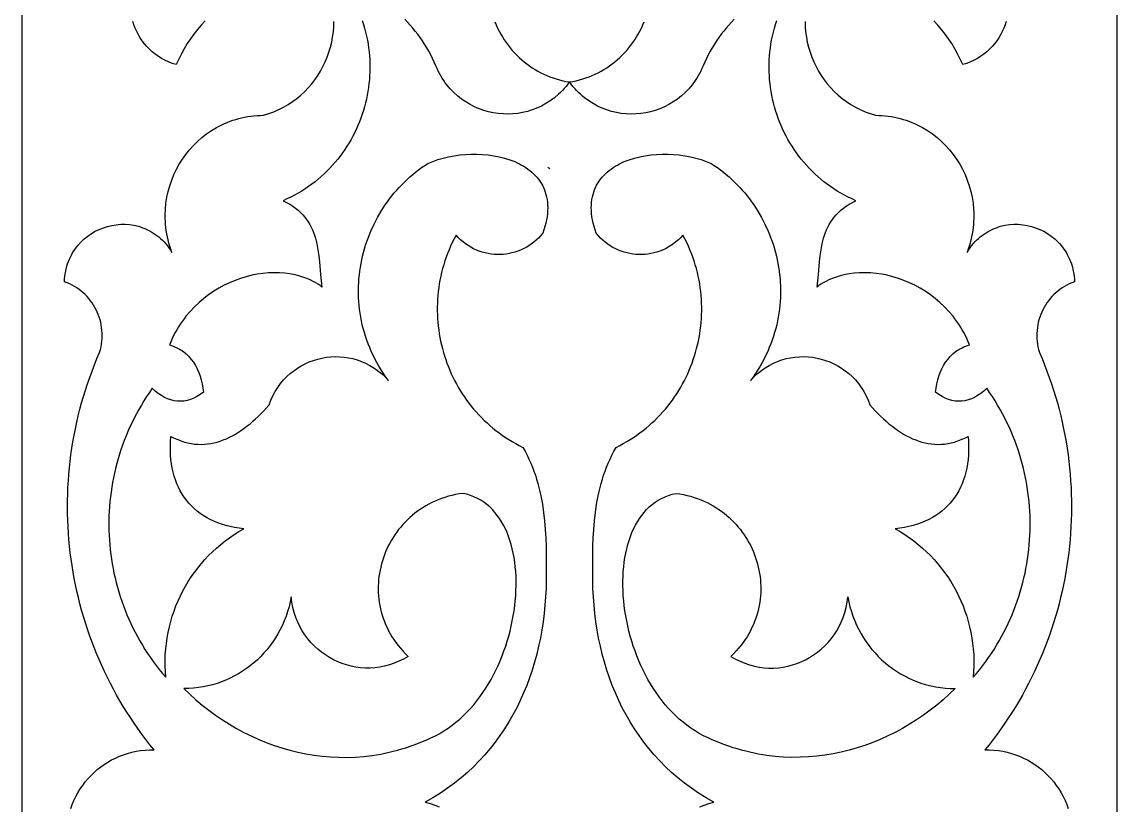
# Model space of a CAD drawing. Extents: x -345 to -255, y -146 to 454.
# Drawn here: x -345.4 to -255.4, y 249.4 to 313.8 of the extents above; entities that cross this region are included whole.
import ezdxf

# ---------------------------------------------------------------- set-up
doc = ezdxf.new("R2010")
doc.units = 0
doc.layers.get('0').update_dxf_attribs({"linetype": 'CONTINUOUS'})

msp = doc.modelspace()

# ---------------------------------------------------------------- linework, layer by layer
for points in [[(-345.424, 375.661), (-345.424, 154.427)], [(-255.424, 154.427), (-255.424, 375.661)], [(-341.416, 249.12), (-341.291, 249.461), (-341.149, 249.794), (-340.992, 250.118), (-340.819, 250.432), (-340.632, 250.736), (-340.43, 251.03), (-340.214, 251.313), (-339.986, 251.585), (-339.744, 251.844), (-339.491, 252.091), (-339.225, 252.325), (-338.948, 252.545), (-338.661, 252.751), (-338.363, 252.943), (-338.056, 253.12), (-337.739, 253.281), (-337.413, 253.426), (-337.079, 253.554), (-336.737, 253.665), (-336.388, 253.759), (-336.033, 253.834), (-335.671, 253.891), (-335.303, 253.929), (-334.93, 253.947), (-334.552, 253.945), (-334.899, 254.375), (-335.237, 254.811), (-335.567, 255.251), (-335.888, 255.696), (-336.201, 256.145), (-336.506, 256.6), (-336.802, 257.058), (-337.089, 257.521), (-337.368, 257.989), (-337.639, 258.46), (-337.9, 258.936), (-338.153, 259.415), (-338.398, 259.898), (-338.634, 260.385), (-338.861, 260.875), (-339.08, 261.369), (-339.289, 261.866), (-339.491, 262.366), (-339.683, 262.869), (-339.867, 263.375), (-340.042, 263.883), (-340.208, 264.395), (-340.365, 264.908), (-340.514, 265.425), (-340.653, 265.943), (-340.784, 266.464), (-340.906, 266.986), (-341.019, 267.511), (-341.123, 268.037), (-341.219, 268.565), (-341.305, 269.095), (-341.383, 269.626), (-341.451, 270.158), (-341.511, 270.691), (-341.561, 271.226), (-341.603, 271.761), (-341.635, 272.297), (-341.659, 272.834), (-341.673, 273.371), (-341.678, 273.909), (-341.674, 274.447), (-341.661, 274.985), (-341.639, 275.523), (-341.608, 276.062), (-341.568, 276.6), (-341.518, 277.137), (-341.46, 277.675), (-341.392, 278.211), (-341.314, 278.747), (-341.228, 279.282), (-341.132, 279.817), (-341.027, 280.35), (-340.913, 280.882), (-340.789, 281.413), (-340.656, 281.942), (-340.514, 282.47), (-340.363, 282.996), (-340.201, 283.52), (-340.031, 284.042), (-339.851, 284.563), (-339.662, 285.081), (-339.463, 285.597), (-339.255, 286.11), (-339.037, 286.621), (-338.973, 286.848), (-338.921, 287.076), (-338.881, 287.304), (-338.852, 287.531), (-338.834, 287.758), (-338.826, 287.985), (-338.83, 288.21), (-338.845, 288.434), (-338.869, 288.656), (-338.904, 288.876), (-338.95, 289.093), (-339.005, 289.307), (-339.07, 289.518), (-339.144, 289.725), (-339.228, 289.929), (-339.321, 290.127), (-339.423, 290.322), (-339.534, 290.511), (-339.654, 290.695), (-339.782, 290.873), (-339.919, 291.045), (-340.064, 291.21), (-340.217, 291.369), (-340.377, 291.52), (-340.545, 291.664), (-340.721, 291.801), (-340.904, 291.928), (-341.094, 292.048), (-341.291, 292.158), (-341.495, 292.259), (-341.706, 292.351), (-341.923, 292.432), (-341.911, 292.656), (-341.89, 292.874), (-341.861, 293.089), (-341.824, 293.298), (-341.779, 293.503), (-341.726, 293.702), (-341.666, 293.897), (-341.598, 294.087), (-341.524, 294.271), (-341.443, 294.451), (-341.355, 294.625), (-341.261, 294.794), (-341.16, 294.958), (-341.054, 295.117), (-340.942, 295.27), (-340.825, 295.417), (-340.574, 295.695), (-340.304, 295.951), (-340.017, 296.183), (-339.714, 296.392), (-339.398, 296.576), (-339.069, 296.736), (-338.729, 296.871), (-338.382, 296.98), (-338.027, 297.063), (-337.667, 297.119), (-337.304, 297.148), (-336.939, 297.15), (-336.575, 297.124), (-336.213, 297.069), (-335.854, 296.985), (-335.677, 296.932), (-335.501, 296.872), (-335.327, 296.804), (-335.156, 296.729), (-334.986, 296.646), (-334.819, 296.555), (-334.655, 296.457), (-334.494, 296.35), (-334.336, 296.236), (-334.181, 296.114), (-334.03, 295.984), (-333.882, 295.846), (-333.739, 295.7), (-333.6, 295.546), (-333.466, 295.383), (-333.336, 295.212), (-333.211, 295.033), (-333.091, 294.846), (-333.183, 295.1), (-333.267, 295.354), (-333.342, 295.609), (-333.408, 295.864), (-333.466, 296.119), (-333.516, 296.374), (-333.558, 296.628), (-333.592, 296.883), (-333.617, 297.136), (-333.635, 297.389), (-333.645, 297.642), (-333.648, 297.893), (-333.63, 298.392), (-333.583, 298.886), (-333.507, 299.373), (-333.403, 299.852), (-333.271, 300.323), (-333.113, 300.783), (-332.93, 301.232), (-332.722, 301.669), (-332.489, 302.092), (-332.233, 302.5), (-331.954, 302.893), (-331.653, 303.269), (-331.332, 303.626), (-330.989, 303.965), (-330.628, 304.283), (-330.247, 304.579), (-329.848, 304.853), (-329.432, 305.103), (-329.218, 305.219), (-329, 305.328), (-328.777, 305.431), (-328.551, 305.528), (-328.321, 305.617), (-328.088, 305.699), (-327.851, 305.775), (-327.61, 305.843), (-327.366, 305.904), (-327.119, 305.957), (-326.868, 306.002), (-326.615, 306.04), (-326.358, 306.07), (-326.099, 306.092), (-325.837, 306.105), (-325.572, 306.11), (-325.136, 306.244), (-324.714, 306.401), (-324.306, 306.58), (-323.913, 306.78), (-323.535, 307), (-323.173, 307.239), (-322.827, 307.497), (-322.497, 307.773), (-322.184, 308.065), (-321.889, 308.372), (-321.611, 308.695), (-321.35, 309.031), (-321.109, 309.38), (-320.886, 309.741), (-320.682, 310.114), (-320.498, 310.497), (-320.334, 310.889), (-320.191, 311.29), (-320.068, 311.698), (-319.966, 312.113), (-319.887, 312.534), (-319.829, 312.96), (-319.793, 313.389), (-319.781, 313.822)], [(-317.455, 313.905), (-317.353, 313.586), (-317.259, 313.265), (-317.175, 312.943), (-317.101, 312.62), (-317.035, 312.296), (-316.979, 311.971), (-316.931, 311.645), (-316.893, 311.318), (-316.863, 310.992), (-316.843, 310.665), (-316.831, 310.339), (-316.828, 310.013), (-316.834, 309.687), (-316.849, 309.362), (-316.872, 309.038), (-316.904, 308.714), (-316.944, 308.393), (-316.993, 308.072), (-317.05, 307.753), (-317.116, 307.436), (-317.19, 307.121), (-317.272, 306.808), (-317.363, 306.498), (-317.461, 306.19), (-317.568, 305.885), (-317.683, 305.583), (-317.806, 305.284), (-317.937, 304.988), (-318.075, 304.696), (-318.222, 304.407), (-318.376, 304.122), (-318.538, 303.842), (-318.708, 303.566), (-318.886, 303.294), (-319.071, 303.027), (-319.263, 302.764), (-319.463, 302.507), (-319.671, 302.255), (-319.886, 302.009), (-320.108, 301.767), (-320.337, 301.532), (-320.574, 301.303), (-320.818, 301.08), (-321.069, 300.863), (-321.327, 300.653), (-321.592, 300.45), (-321.864, 300.253), (-322.143, 300.064), (-322.429, 299.881), (-322.721, 299.707), (-323.021, 299.54), (-323.327, 299.381), (-323.64, 299.23), (-323.959, 299.087), (-323.673, 298.946), (-323.406, 298.797), (-323.159, 298.64), (-322.929, 298.475), (-322.717, 298.303), (-322.521, 298.125), (-322.341, 297.939), (-322.176, 297.748), (-322.026, 297.55), (-321.889, 297.346), (-321.765, 297.137), (-321.653, 296.923), (-321.552, 296.704), (-321.462, 296.48), (-321.381, 296.252), (-321.309, 296.02), (-321.246, 295.785), (-321.19, 295.545), (-321.097, 295.058), (-321.026, 294.559), (-320.968, 294.053), (-320.874, 293.026), (-320.824, 292.509), (-320.764, 291.994), (-320.925, 292.112), (-321.09, 292.223), (-321.261, 292.329), (-321.435, 292.428), (-321.798, 292.608), (-322.178, 292.763), (-322.572, 292.893), (-322.98, 292.998), (-323.399, 293.078), (-323.828, 293.134), (-324.267, 293.166), (-324.712, 293.173), (-325.164, 293.155), (-325.62, 293.113), (-326.078, 293.047), (-326.538, 292.956), (-326.997, 292.841), (-327.455, 292.702), (-327.909, 292.538), (-328.358, 292.351), (-328.802, 292.14), (-329.237, 291.904), (-329.663, 291.645), (-330.078, 291.362), (-330.481, 291.055), (-330.87, 290.724), (-331.244, 290.37), (-331.601, 289.992), (-331.939, 289.591), (-332.101, 289.381), (-332.257, 289.166), (-332.409, 288.944), (-332.554, 288.717), (-332.695, 288.484), (-332.829, 288.245), (-332.957, 288), (-333.078, 287.75), (-333.194, 287.493), (-333.302, 287.231), (-332.982, 287.128), (-332.684, 287.002), (-332.407, 286.853), (-332.151, 286.682), (-331.916, 286.491), (-331.7, 286.28), (-331.503, 286.051), (-331.325, 285.805), (-331.165, 285.543), (-331.023, 285.266), (-330.897, 284.974), (-330.787, 284.671), (-330.693, 284.355), (-330.614, 284.029), (-330.549, 283.693), (-330.498, 283.349), (-330.767, 283.156), (-331.036, 282.991), (-331.307, 282.856), (-331.578, 282.75), (-331.849, 282.672), (-332.119, 282.623), (-332.389, 282.603), (-332.658, 282.611), (-332.924, 282.647), (-333.189, 282.711), (-333.451, 282.803), (-333.71, 282.922), (-333.965, 283.068), (-334.217, 283.242), (-334.464, 283.443), (-334.707, 283.671), (-334.944, 283.331), (-335.173, 282.988), (-335.394, 282.642), (-335.607, 282.291), (-335.811, 281.938), (-336.008, 281.581), (-336.196, 281.221), (-336.376, 280.858), (-336.548, 280.492), (-336.711, 280.123), (-336.867, 279.752), (-337.014, 279.378), (-337.153, 279.002), (-337.284, 278.624), (-337.407, 278.243), (-337.522, 277.861), (-337.629, 277.477), (-337.727, 277.091), (-337.818, 276.704), (-337.9, 276.316), (-337.974, 275.926), (-338.041, 275.535), (-338.099, 275.143), (-338.149, 274.751), (-338.191, 274.357), (-338.225, 273.963), (-338.25, 273.569), (-338.268, 273.174), (-338.278, 272.78), (-338.28, 272.385), (-338.273, 271.99), (-338.259, 271.596), (-338.237, 271.202), (-338.206, 270.808), (-338.168, 270.415), (-338.122, 270.023), (-338.067, 269.632), (-338.005, 269.242), (-337.935, 268.853), (-337.856, 268.466), (-337.77, 268.08), (-337.676, 267.695), (-337.574, 267.313), (-337.464, 266.932), (-337.346, 266.553), (-337.22, 266.176), (-337.086, 265.802), (-336.944, 265.43), (-336.794, 265.061), (-336.636, 264.694), (-336.471, 264.33), (-336.297, 263.969), (-336.116, 263.612), (-335.927, 263.257), (-335.73, 262.906), (-335.525, 262.558), (-335.312, 262.214), (-335.091, 261.874), (-334.863, 261.538), (-334.626, 261.205), (-334.382, 260.877), (-334.13, 260.554), (-333.87, 260.234), (-333.602, 259.92), (-333.636, 260.389), (-333.654, 260.857), (-333.654, 261.323), (-333.637, 261.787), (-333.603, 262.247), (-333.553, 262.705), (-333.487, 263.158), (-333.405, 263.608), (-333.307, 264.053), (-333.194, 264.493), (-333.065, 264.928), (-332.921, 265.358), (-332.762, 265.781), (-332.588, 266.198), (-332.4, 266.607), (-332.197, 267.01), (-331.98, 267.405), (-331.75, 267.791), (-331.506, 268.169), (-331.248, 268.538), (-330.977, 268.898), (-330.693, 269.248), (-330.397, 269.588), (-330.088, 269.917), (-329.766, 270.235), (-329.432, 270.542), (-329.087, 270.837), (-328.729, 271.12), (-328.36, 271.39), (-327.98, 271.647), (-327.589, 271.891), (-327.186, 272.12), (-327.575, 272.168), (-327.952, 272.229), (-328.316, 272.305), (-328.669, 272.394), (-329.009, 272.497), (-329.336, 272.613), (-329.651, 272.742), (-329.953, 272.884), (-330.243, 273.039), (-330.519, 273.206), (-330.783, 273.387), (-331.034, 273.579), (-331.272, 273.783), (-331.497, 273.999), (-331.708, 274.227), (-331.906, 274.467), (-332.09, 274.718), (-332.261, 274.98), (-332.419, 275.253), (-332.562, 275.537), (-332.692, 275.831), (-332.808, 276.136), (-332.91, 276.451), (-332.998, 276.777), (-333.071, 277.112), (-333.131, 277.457), (-333.176, 277.811), (-333.206, 278.175), (-333.222, 278.548), (-333.224, 278.93), (-333.21, 279.321), (-333.182, 279.721), (-332.901, 279.576), (-332.621, 279.451), (-332.343, 279.344), (-332.066, 279.254), (-331.79, 279.182), (-331.516, 279.127), (-331.243, 279.089), (-330.973, 279.067), (-330.704, 279.061), (-330.436, 279.07), (-330.171, 279.094), (-329.907, 279.133), (-329.645, 279.185), (-329.386, 279.251), (-329.128, 279.331), (-328.872, 279.423), (-328.619, 279.528), (-328.368, 279.645), (-328.119, 279.773), (-327.872, 279.913), (-327.628, 280.063), (-327.386, 280.224), (-327.147, 280.394), (-326.91, 280.574), (-326.676, 280.763), (-326.444, 280.961), (-326.215, 281.166), (-325.989, 281.38), (-325.546, 281.829), (-325.114, 282.304), (-324.965, 282.693), (-324.794, 283.064), (-324.603, 283.416), (-324.392, 283.749), (-324.162, 284.062), (-323.916, 284.356), (-323.653, 284.629), (-323.376, 284.883), (-323.085, 285.116), (-322.782, 285.328), (-322.467, 285.52), (-322.142, 285.691), (-321.808, 285.84), (-321.466, 285.967), (-321.118, 286.073), (-320.764, 286.157), (-320.405, 286.218), (-320.044, 286.257), (-319.68, 286.273), (-319.316, 286.267), (-318.952, 286.237), (-318.589, 286.183), (-318.229, 286.106), (-317.873, 286.005), (-317.522, 285.879), (-317.177, 285.729), (-316.839, 285.555), (-316.509, 285.356), (-316.189, 285.131), (-315.88, 284.881), (-315.583, 284.606), (-315.299, 284.305), (-315.51, 284.597), (-315.711, 284.892), (-315.902, 285.189), (-316.083, 285.488), (-316.254, 285.79), (-316.415, 286.094), (-316.567, 286.4), (-316.71, 286.707), (-316.843, 287.017), (-316.967, 287.327), (-317.081, 287.639), (-317.187, 287.952), (-317.283, 288.266), (-317.37, 288.581), (-317.449, 288.897), (-317.518, 289.213), (-317.579, 289.53), (-317.631, 289.847), (-317.674, 290.164), (-317.709, 290.481), (-317.736, 290.798), (-317.754, 291.114), (-317.764, 291.43), (-317.765, 291.746), (-317.759, 292.06), (-317.745, 292.374), (-317.722, 292.687), (-317.692, 292.998), (-317.654, 293.308), (-317.608, 293.617), (-317.555, 293.924), (-317.494, 294.229), (-317.426, 294.532), (-317.35, 294.833), (-317.267, 295.132), (-317.177, 295.429), (-317.08, 295.723), (-316.975, 296.014), (-316.746, 296.587), (-316.489, 297.149), (-316.206, 297.696), (-315.897, 298.228), (-315.563, 298.745), (-315.387, 298.996), (-315.204, 299.244), (-315.016, 299.486), (-314.822, 299.724), (-314.622, 299.957), (-314.416, 300.185), (-314.205, 300.407), (-313.988, 300.625), (-313.765, 300.836), (-313.537, 301.042), (-313.304, 301.243), (-313.066, 301.437), (-312.822, 301.625), (-312.574, 301.807), (-312.32, 301.982), (-312.061, 302.151), (-311.658, 302.318), (-311.238, 302.465), (-310.804, 302.591), (-310.358, 302.698), (-309.902, 302.784), (-309.438, 302.849), (-308.97, 302.893), (-308.5, 302.916), (-308.029, 302.917), (-307.56, 302.897), (-307.096, 302.855), (-306.639, 302.79), (-306.192, 302.702), (-305.756, 302.592), (-305.334, 302.459), (-304.929, 302.302), (-304.733, 302.215), (-304.543, 302.122), (-304.357, 302.023), (-304.177, 301.918), (-304.004, 301.807), (-303.836, 301.69), (-303.675, 301.567), (-303.52, 301.438), (-303.373, 301.302), (-303.233, 301.16), (-303.101, 301.013), (-302.977, 300.858), (-302.861, 300.698), (-302.753, 300.531), (-302.655, 300.358), (-302.565, 300.179), (-302.485, 299.993), (-302.415, 299.801), (-302.355, 299.602), (-302.305, 299.396), (-302.266, 299.185), (-302.238, 298.966), (-302.221, 298.741), (-302.216, 298.509), (-302.222, 298.271), (-302.241, 298.026), (-302.272, 297.774), (-302.316, 297.516), (-302.372, 297.25), (-302.443, 296.978), (-302.526, 296.699), (-302.624, 296.413), (-302.796, 296.209), (-302.977, 296.017), (-303.166, 295.837), (-303.363, 295.67), (-303.568, 295.516), (-303.779, 295.375), (-303.996, 295.246), (-304.218, 295.13), (-304.446, 295.026), (-304.678, 294.936), (-304.914, 294.858), (-305.153, 294.793), (-305.395, 294.742), (-305.638, 294.703), (-305.884, 294.677), (-306.13, 294.664), (-306.377, 294.664), (-306.624, 294.678), (-306.87, 294.705), (-307.115, 294.744), (-307.358, 294.798), (-307.599, 294.864), (-307.836, 294.944), (-308.071, 295.037), (-308.301, 295.143), (-308.526, 295.263), (-308.746, 295.397), (-308.961, 295.544), (-309.169, 295.704), (-309.37, 295.878), (-309.564, 296.066), (-309.749, 296.268), (-309.906, 295.969), (-310.054, 295.668), (-310.193, 295.365), (-310.324, 295.059), (-310.446, 294.752), (-310.56, 294.444), (-310.665, 294.134), (-310.762, 293.822), (-310.851, 293.51), (-310.931, 293.196), (-311.003, 292.881), (-311.067, 292.566), (-311.123, 292.25), (-311.17, 291.933), (-311.21, 291.616), (-311.241, 291.299), (-311.265, 290.982), (-311.28, 290.666), (-311.288, 290.349), (-311.288, 290.033), (-311.28, 289.717), (-311.265, 289.402), (-311.241, 289.088), (-311.21, 288.775), (-311.172, 288.464), (-311.126, 288.153), (-311.072, 287.844), (-311.011, 287.537), (-310.943, 287.231), (-310.867, 286.928), (-310.784, 286.626), (-310.694, 286.327), (-310.596, 286.03), (-310.491, 285.735), (-310.38, 285.444), (-310.261, 285.155), (-310.135, 284.869), (-310.002, 284.586), (-309.862, 284.306), (-309.715, 284.03), (-309.562, 283.757), (-309.401, 283.488), (-309.234, 283.223), (-309.06, 282.962), (-308.88, 282.706), (-308.693, 282.453), (-308.499, 282.205), (-308.299, 281.962), (-308.093, 281.723), (-307.88, 281.489), (-307.66, 281.26), (-307.435, 281.037), (-307.203, 280.819), (-306.965, 280.606), (-306.72, 280.399), (-306.47, 280.198), (-306.213, 280.003), (-305.951, 279.814), (-305.682, 279.631), (-305.408, 279.455), (-305.127, 279.285), (-304.841, 279.122), (-304.549, 278.965), (-304.251, 278.816), (-304.074, 278.495), (-303.908, 278.172), (-303.752, 277.846), (-303.607, 277.518), (-303.472, 277.189), (-303.347, 276.857), (-303.231, 276.524), (-303.124, 276.189), (-303.025, 275.853), (-302.935, 275.515), (-302.853, 275.176), (-302.778, 274.835), (-302.651, 274.151), (-302.549, 273.462), (-302.47, 272.771), (-302.412, 272.077), (-302.372, 271.382), (-302.347, 270.686), (-302.334, 269.99), (-302.33, 269.295), (-302.338, 267.912), (-302.354, 267.218), (-302.387, 266.528), (-302.438, 265.84), (-302.506, 265.155), (-302.592, 264.475), (-302.696, 263.8), (-302.818, 263.129), (-302.958, 262.465), (-303.117, 261.806), (-303.295, 261.155), (-303.491, 260.511), (-303.707, 259.874), (-303.941, 259.246), (-304.195, 258.628), (-304.469, 258.018), (-304.762, 257.419), (-305.075, 256.831), (-305.409, 256.253), (-305.762, 255.688), (-306.136, 255.134), (-306.53, 254.594), (-306.945, 254.066), (-307.381, 253.553), (-307.839, 253.054), (-308.317, 252.57), (-308.817, 252.102), (-309.338, 251.65), (-309.882, 251.214), (-310.447, 250.796), (-311.034, 250.395), (-311.644, 250.012), (-312.276, 249.649), (-311.883, 249.539), (-311.5, 249.412), (-311.126, 249.268)], [(-330.362, 313.863), (-330.683, 313.518), (-330.991, 313.158), (-331.285, 312.785), (-331.566, 312.398), (-331.832, 311.999), (-332.083, 311.586), (-332.318, 311.161), (-332.538, 310.724), (-332.741, 310.275), (-333.064, 310.379), (-333.374, 310.5), (-333.67, 310.637), (-333.952, 310.79), (-334.22, 310.958), (-334.474, 311.139), (-334.714, 311.334), (-334.94, 311.541), (-335.151, 311.76), (-335.348, 311.989), (-335.53, 312.229), (-335.697, 312.477), (-335.85, 312.734), (-335.988, 312.999), (-336.111, 313.271), (-336.218, 313.548), (-336.311, 313.831)], [(-306.564, 313.799), (-306.455, 313.539), (-306.338, 313.284), (-306.213, 313.034), (-306.08, 312.789), (-305.939, 312.55), (-305.79, 312.317), (-305.634, 312.089), (-305.471, 311.868), (-305.3, 311.653), (-305.123, 311.444), (-304.939, 311.241), (-304.749, 311.046), (-304.552, 310.857), (-304.349, 310.675), (-304.141, 310.5), (-303.926, 310.333), (-303.706, 310.173), (-303.481, 310.021), (-303.25, 309.876), (-303.014, 309.74), (-302.774, 309.611), (-302.529, 309.491), (-302.279, 309.379), (-302.026, 309.276), (-301.768, 309.182), (-301.506, 309.097), (-301.24, 309.02), (-300.971, 308.953), (-300.699, 308.896), (-300.424, 308.847), (-300.563, 308.661), (-300.707, 308.482), (-300.856, 308.31), (-301.008, 308.144), (-301.165, 307.986), (-301.325, 307.834), (-301.657, 307.552), (-302.002, 307.297), (-302.359, 307.069), (-302.727, 306.868), (-303.103, 306.695), (-303.488, 306.548), (-303.879, 306.427), (-304.276, 306.333), (-304.676, 306.265), (-305.079, 306.224), (-305.483, 306.208), (-305.887, 306.218), (-306.289, 306.253), (-306.688, 306.314), (-307.083, 306.4), (-307.472, 306.512), (-307.855, 306.648), (-308.228, 306.809), (-308.593, 306.995), (-308.946, 307.205), (-309.287, 307.44), (-309.614, 307.698), (-309.925, 307.981), (-310.221, 308.287), (-310.498, 308.617), (-310.63, 308.791), (-310.757, 308.97), (-310.878, 309.156), (-310.995, 309.347), (-311.105, 309.544), (-311.21, 309.747), (-311.31, 309.956), (-311.403, 310.17), (-311.537, 310.48), (-311.68, 310.785), (-311.83, 311.084), (-311.988, 311.379), (-312.154, 311.668), (-312.327, 311.952), (-312.508, 312.23), (-312.696, 312.502), (-312.891, 312.768), (-313.093, 313.028), (-313.302, 313.282), (-313.518, 313.53), (-313.74, 313.772), (-313.968, 314.006)], [(-286.879, 314.006), (-287.107, 313.772), (-287.329, 313.53), (-287.545, 313.282), (-287.754, 313.028), (-287.956, 312.768), (-288.151, 312.502), (-288.339, 312.23), (-288.52, 311.952), (-288.693, 311.668), (-288.859, 311.379), (-289.017, 311.084), (-289.167, 310.785), (-289.31, 310.48), (-289.444, 310.17), (-289.537, 309.956), (-289.637, 309.747), (-289.742, 309.544), (-289.853, 309.347), (-289.969, 309.156), (-290.09, 308.97), (-290.349, 308.617), (-290.626, 308.287), (-290.922, 307.981), (-291.233, 307.698), (-291.56, 307.44), (-291.901, 307.205), (-292.254, 306.995), (-292.619, 306.809), (-292.992, 306.648), (-293.375, 306.512), (-293.764, 306.4), (-294.159, 306.314), (-294.558, 306.253), (-294.96, 306.218), (-295.364, 306.208), (-295.768, 306.224), (-296.171, 306.265), (-296.571, 306.333), (-296.968, 306.427), (-297.359, 306.548), (-297.744, 306.695), (-298.12, 306.868), (-298.488, 307.069), (-298.845, 307.297), (-299.19, 307.552), (-299.358, 307.69), (-299.522, 307.834), (-299.682, 307.986), (-299.839, 308.144), (-299.991, 308.31), (-300.14, 308.482), (-300.284, 308.661), (-300.424, 308.847), (-300.148, 308.896), (-299.876, 308.953), (-299.607, 309.02), (-299.341, 309.097), (-299.079, 309.182), (-298.821, 309.276), (-298.568, 309.379), (-298.318, 309.491), (-298.073, 309.611), (-297.833, 309.74), (-297.597, 309.876), (-297.366, 310.021), (-297.141, 310.173), (-296.921, 310.333), (-296.706, 310.5), (-296.498, 310.675), (-296.295, 310.857), (-296.098, 311.046), (-295.908, 311.241), (-295.724, 311.444), (-295.547, 311.653), (-295.376, 311.868), (-295.213, 312.089), (-295.057, 312.317), (-294.908, 312.55), (-294.767, 312.789), (-294.634, 313.034), (-294.509, 313.284), (-294.392, 313.539), (-294.283, 313.799)], [(-289.722, 249.268), (-289.347, 249.412), (-288.964, 249.539), (-288.571, 249.649), (-289.203, 250.012), (-289.813, 250.395), (-290.4, 250.796), (-290.965, 251.214), (-291.509, 251.65), (-292.03, 252.102), (-292.53, 252.57), (-293.008, 253.054), (-293.466, 253.553), (-293.902, 254.066), (-294.317, 254.594), (-294.711, 255.134), (-295.085, 255.688), (-295.438, 256.253), (-295.772, 256.831), (-296.085, 257.419), (-296.378, 258.018), (-296.652, 258.628), (-296.906, 259.246), (-297.14, 259.874), (-297.356, 260.511), (-297.552, 261.155), (-297.73, 261.806), (-297.889, 262.465), (-298.029, 263.129), (-298.151, 263.8), (-298.255, 264.475), (-298.341, 265.155), (-298.409, 265.84), (-298.46, 266.528), (-298.493, 267.218), (-298.509, 267.912), (-298.517, 269.295), (-298.513, 269.99), (-298.5, 270.686), (-298.475, 271.382), (-298.435, 272.077), (-298.377, 272.771), (-298.298, 273.462), (-298.196, 274.151), (-298.069, 274.835), (-297.994, 275.176), (-297.912, 275.515), (-297.822, 275.853), (-297.723, 276.189), (-297.616, 276.524), (-297.5, 276.857), (-297.375, 277.189), (-297.24, 277.518), (-297.095, 277.846), (-296.939, 278.172), (-296.773, 278.495), (-296.596, 278.816), (-296.298, 278.965), (-296.006, 279.122), (-295.72, 279.285), (-295.44, 279.455), (-295.165, 279.631), (-294.896, 279.814), (-294.634, 280.003), (-294.377, 280.198), (-294.127, 280.399), (-293.882, 280.606), (-293.644, 280.819), (-293.412, 281.037), (-293.187, 281.26), (-292.967, 281.489), (-292.754, 281.723), (-292.548, 281.962), (-292.348, 282.205), (-292.154, 282.453), (-291.967, 282.706), (-291.787, 282.962), (-291.613, 283.223), (-291.446, 283.488), (-291.285, 283.757), (-291.132, 284.03), (-290.985, 284.306), (-290.845, 284.586), (-290.712, 284.869), (-290.586, 285.155), (-290.467, 285.444), (-290.356, 285.735), (-290.251, 286.03), (-290.153, 286.327), (-290.063, 286.626), (-289.98, 286.928), (-289.904, 287.231), (-289.836, 287.537), (-289.775, 287.844), (-289.721, 288.153), (-289.675, 288.464), (-289.637, 288.775), (-289.606, 289.088), (-289.582, 289.402), (-289.567, 289.717), (-289.559, 290.033), (-289.559, 290.349), (-289.567, 290.666), (-289.582, 290.982), (-289.606, 291.299), (-289.637, 291.616), (-289.677, 291.933), (-289.724, 292.25), (-289.78, 292.566), (-289.844, 292.881), (-289.916, 293.196), (-289.996, 293.51), (-290.085, 293.822), (-290.182, 294.134), (-290.287, 294.444), (-290.401, 294.752), (-290.523, 295.059), (-290.654, 295.365), (-290.793, 295.668), (-290.941, 295.969), (-291.098, 296.268), (-291.283, 296.066), (-291.477, 295.878), (-291.678, 295.704), (-291.886, 295.544), (-292.101, 295.397), (-292.321, 295.263), (-292.546, 295.143), (-292.776, 295.037), (-293.011, 294.944), (-293.248, 294.864), (-293.489, 294.798), (-293.732, 294.744), (-293.977, 294.705), (-294.223, 294.678), (-294.47, 294.664), (-294.717, 294.664), (-294.963, 294.677), (-295.209, 294.703), (-295.452, 294.742), (-295.694, 294.793), (-295.933, 294.858), (-296.169, 294.936), (-296.401, 295.026), (-296.629, 295.13), (-296.851, 295.246), (-297.068, 295.375), (-297.279, 295.516), (-297.484, 295.67), (-297.681, 295.837), (-297.87, 296.017), (-298.051, 296.209), (-298.223, 296.413), (-298.321, 296.699), (-298.404, 296.978), (-298.475, 297.25), (-298.531, 297.516), (-298.575, 297.774), (-298.606, 298.026), (-298.625, 298.271), (-298.631, 298.509), (-298.626, 298.741), (-298.609, 298.966), (-298.581, 299.185), (-298.542, 299.396), (-298.492, 299.602), (-298.432, 299.801), (-298.362, 299.993), (-298.282, 300.179), (-298.192, 300.358), (-298.094, 300.531), (-297.986, 300.698), (-297.871, 300.858), (-297.746, 301.013), (-297.614, 301.16), (-297.474, 301.302), (-297.327, 301.438), (-297.172, 301.567), (-297.011, 301.69), (-296.844, 301.807), (-296.67, 301.918), (-296.49, 302.023), (-296.304, 302.122), (-295.918, 302.302), (-295.513, 302.459), (-295.091, 302.592), (-294.655, 302.702), (-294.208, 302.79), (-293.751, 302.855), (-293.287, 302.897), (-292.818, 302.917), (-292.348, 302.916), (-291.877, 302.893), (-291.409, 302.849), (-290.946, 302.784), (-290.49, 302.698), (-290.043, 302.591), (-289.609, 302.465), (-289.189, 302.318), (-288.786, 302.151), (-288.527, 301.982), (-288.274, 301.807), (-288.025, 301.625), (-287.781, 301.437), (-287.543, 301.243), (-287.31, 301.042), (-287.082, 300.836), (-286.859, 300.625), (-286.642, 300.407), (-286.431, 300.185), (-286.225, 299.957), (-286.025, 299.724), (-285.831, 299.486), (-285.643, 299.244), (-285.46, 298.996), (-285.284, 298.745), (-284.95, 298.228), (-284.641, 297.696), (-284.358, 297.149), (-284.101, 296.587), (-283.983, 296.302), (-283.872, 296.014), (-283.767, 295.723), (-283.67, 295.429), (-283.58, 295.132), (-283.497, 294.833), (-283.421, 294.532), (-283.353, 294.229), (-283.292, 293.924), (-283.239, 293.617), (-283.193, 293.308), (-283.155, 292.998), (-283.125, 292.687), (-283.102, 292.374), (-283.088, 292.06), (-283.082, 291.746), (-283.083, 291.43), (-283.093, 291.114), (-283.111, 290.798), (-283.138, 290.481), (-283.173, 290.164), (-283.216, 289.847), (-283.268, 289.53), (-283.329, 289.213), (-283.398, 288.897), (-283.477, 288.581), (-283.564, 288.266), (-283.66, 287.952), (-283.766, 287.639), (-283.88, 287.327), (-284.004, 287.017), (-284.137, 286.707), (-284.28, 286.4), (-284.432, 286.094), (-284.593, 285.79), (-284.764, 285.488), (-284.945, 285.189), (-285.136, 284.892), (-285.337, 284.597), (-285.548, 284.305), (-285.264, 284.606), (-284.967, 284.881), (-284.658, 285.131), (-284.338, 285.356), (-284.008, 285.555), (-283.671, 285.729), (-283.325, 285.879), (-282.974, 286.005), (-282.618, 286.106), (-282.258, 286.183), (-281.895, 286.237), (-281.531, 286.267), (-281.167, 286.273), (-280.803, 286.257), (-280.442, 286.218), (-280.083, 286.157), (-279.729, 286.073), (-279.381, 285.967), (-279.039, 285.84), (-278.705, 285.691), (-278.38, 285.52), (-278.066, 285.328), (-277.762, 285.116), (-277.471, 284.883), (-277.194, 284.629), (-276.931, 284.356), (-276.685, 284.062), (-276.456, 283.749), (-276.244, 283.416), (-276.053, 283.064), (-275.882, 282.693), (-275.733, 282.304), (-275.301, 281.829), (-274.858, 281.38), (-274.632, 281.166), (-274.403, 280.961), (-274.171, 280.763), (-273.937, 280.574), (-273.701, 280.394), (-273.461, 280.224), (-273.219, 280.063), (-272.975, 279.913), (-272.728, 279.773), (-272.48, 279.645), (-272.228, 279.528), (-271.975, 279.423), (-271.719, 279.331), (-271.462, 279.251), (-271.202, 279.185), (-270.94, 279.133), (-270.676, 279.094), (-270.411, 279.07), (-270.144, 279.061), (-269.874, 279.067), (-269.604, 279.089), (-269.331, 279.127), (-269.057, 279.182), (-268.782, 279.254), (-268.504, 279.344), (-268.226, 279.451), (-267.946, 279.576), (-267.665, 279.721), (-267.637, 279.321), (-267.623, 278.93), (-267.625, 278.548), (-267.641, 278.175), (-267.671, 277.811), (-267.716, 277.457), (-267.776, 277.112), (-267.849, 276.777), (-267.937, 276.451), (-268.039, 276.136), (-268.155, 275.831), (-268.285, 275.537), (-268.428, 275.253), (-268.586, 274.98), (-268.757, 274.718), (-268.941, 274.467), (-269.139, 274.227), (-269.351, 273.999), (-269.575, 273.783), (-269.813, 273.579), (-270.064, 273.387), (-270.328, 273.206), (-270.604, 273.039), (-270.894, 272.884), (-271.196, 272.742), (-271.511, 272.613), (-271.838, 272.497), (-272.178, 272.394), (-272.531, 272.305), (-272.895, 272.229), (-273.272, 272.168), (-273.661, 272.12), (-273.258, 271.891), (-272.867, 271.647), (-272.487, 271.39), (-272.118, 271.12), (-271.76, 270.837), (-271.415, 270.542), (-271.081, 270.235), (-270.759, 269.917), (-270.45, 269.588), (-270.154, 269.248), (-269.87, 268.898), (-269.599, 268.538), (-269.341, 268.169), (-269.097, 267.791), (-268.867, 267.405), (-268.65, 267.01), (-268.447, 266.607), (-268.259, 266.198), (-268.085, 265.781), (-267.926, 265.358), (-267.782, 264.928), (-267.653, 264.493), (-267.54, 264.053), (-267.442, 263.608), (-267.36, 263.158), (-267.294, 262.705), (-267.244, 262.247), (-267.21, 261.787), (-267.193, 261.323), (-267.193, 260.857), (-267.211, 260.389), (-267.245, 259.92), (-266.977, 260.234), (-266.717, 260.554), (-266.465, 260.877), (-266.221, 261.205), (-265.985, 261.538), (-265.756, 261.874), (-265.535, 262.214), (-265.322, 262.558), (-265.117, 262.906), (-264.92, 263.257), (-264.731, 263.612), (-264.55, 263.969), (-264.376, 264.33), (-264.211, 264.694), (-264.053, 265.061), (-263.903, 265.43), (-263.761, 265.802), (-263.627, 266.176), (-263.501, 266.553), (-263.383, 266.932), (-263.273, 267.313), (-263.171, 267.695), (-263.077, 268.08), (-262.991, 268.466), (-262.912, 268.853), (-262.842, 269.242), (-262.78, 269.632), (-262.725, 270.023), (-262.679, 270.415), (-262.641, 270.808), (-262.61, 271.202), (-262.588, 271.596), (-262.574, 271.99), (-262.567, 272.385), (-262.569, 272.78), (-262.579, 273.174), (-262.597, 273.569), (-262.622, 273.963), (-262.656, 274.357), (-262.698, 274.751), (-262.748, 275.143), (-262.806, 275.535), (-262.873, 275.926), (-262.947, 276.316), (-263.029, 276.704), (-263.12, 277.091), (-263.218, 277.477), (-263.325, 277.861), (-263.44, 278.243), (-263.563, 278.624), (-263.694, 279.002), (-263.833, 279.378), (-263.98, 279.752), (-264.136, 280.123), (-264.299, 280.492), (-264.471, 280.858), (-264.651, 281.221), (-264.839, 281.581), (-265.036, 281.938), (-265.24, 282.291), (-265.453, 282.642), (-265.674, 282.988), (-265.903, 283.331), (-266.14, 283.671), (-266.383, 283.443), (-266.63, 283.242), (-266.882, 283.068), (-267.137, 282.922), (-267.396, 282.803), (-267.658, 282.711), (-267.923, 282.647), (-268.19, 282.611), (-268.458, 282.603), (-268.728, 282.623), (-268.998, 282.672), (-269.269, 282.75), (-269.54, 282.856), (-269.811, 282.991), (-270.08, 283.156), (-270.349, 283.349), (-270.298, 283.693), (-270.233, 284.029), (-270.154, 284.355), (-270.06, 284.671), (-269.95, 284.974), (-269.824, 285.266), (-269.682, 285.543), (-269.522, 285.805), (-269.344, 286.051), (-269.147, 286.28), (-268.931, 286.491), (-268.696, 286.682), (-268.44, 286.853), (-268.163, 287.002), (-268.017, 287.068), (-267.865, 287.128), (-267.708, 287.183), (-267.545, 287.231), (-267.653, 287.493), (-267.769, 287.75), (-267.89, 288), (-268.018, 288.245), (-268.153, 288.484), (-268.293, 288.717), (-268.438, 288.944), (-268.59, 289.166), (-268.746, 289.381), (-268.908, 289.591), (-269.246, 289.992), (-269.603, 290.37), (-269.977, 290.724), (-270.366, 291.055), (-270.769, 291.362), (-271.184, 291.645), (-271.61, 291.904), (-272.045, 292.14), (-272.489, 292.351), (-272.938, 292.538), (-273.392, 292.702), (-273.85, 292.841), (-274.309, 292.956), (-274.769, 293.047), (-275.227, 293.113), (-275.683, 293.155), (-276.135, 293.173), (-276.58, 293.166), (-277.019, 293.134), (-277.448, 293.078), (-277.867, 292.998), (-278.275, 292.893), (-278.669, 292.763), (-279.049, 292.608), (-279.412, 292.428), (-279.587, 292.329), (-279.757, 292.223), (-279.922, 292.112), (-280.083, 291.994), (-280.023, 292.509), (-279.973, 293.026), (-279.879, 294.053), (-279.821, 294.559), (-279.75, 295.058), (-279.657, 295.545), (-279.601, 295.785), (-279.538, 296.02), (-279.466, 296.252), (-279.385, 296.48), (-279.295, 296.704), (-279.194, 296.923), (-279.082, 297.137), (-278.958, 297.346), (-278.821, 297.55), (-278.671, 297.748), (-278.506, 297.939), (-278.326, 298.125), (-278.13, 298.303), (-277.918, 298.475), (-277.689, 298.64), (-277.441, 298.797), (-277.174, 298.946), (-276.888, 299.087), (-277.207, 299.23), (-277.52, 299.381), (-277.826, 299.54), (-278.126, 299.707), (-278.418, 299.881), (-278.704, 300.064), (-278.983, 300.253), (-279.255, 300.45), (-279.52, 300.653), (-279.778, 300.863), (-280.029, 301.08), (-280.273, 301.303), (-280.51, 301.532), (-280.739, 301.767), (-280.961, 302.009), (-281.176, 302.255), (-281.384, 302.507), (-281.584, 302.764), (-281.776, 303.027), (-281.962, 303.294), (-282.139, 303.566), (-282.309, 303.842), (-282.471, 304.122), (-282.625, 304.407), (-282.772, 304.696), (-282.91, 304.988), (-283.041, 305.284), (-283.164, 305.583), (-283.279, 305.885), (-283.386, 306.19), (-283.484, 306.498), (-283.575, 306.808), (-283.657, 307.121), (-283.731, 307.436), (-283.797, 307.753), (-283.854, 308.072), (-283.903, 308.393), (-283.943, 308.714), (-283.975, 309.038), (-283.998, 309.362), (-284.013, 309.687), (-284.019, 310.013), (-284.016, 310.339), (-284.004, 310.665), (-283.984, 310.992), (-283.954, 311.318), (-283.916, 311.645), (-283.868, 311.971), (-283.812, 312.296), (-283.746, 312.62), (-283.672, 312.943), (-283.588, 313.265), (-283.495, 313.586), (-283.392, 313.905)], [(-281.066, 313.822), (-281.054, 313.389), (-281.018, 312.96), (-280.961, 312.534), (-280.881, 312.113), (-280.779, 311.698), (-280.656, 311.29), (-280.513, 310.889), (-280.349, 310.497), (-280.165, 310.114), (-279.961, 309.741), (-279.738, 309.38), (-279.497, 309.031), (-279.236, 308.695), (-278.958, 308.372), (-278.663, 308.065), (-278.35, 307.773), (-278.02, 307.497), (-277.674, 307.239), (-277.312, 307), (-276.934, 306.78), (-276.541, 306.58), (-276.133, 306.401), (-275.711, 306.244), (-275.275, 306.11), (-275.01, 306.105), (-274.748, 306.092), (-274.489, 306.07), (-274.232, 306.04), (-273.979, 306.002), (-273.728, 305.957), (-273.481, 305.904), (-273.237, 305.843), (-272.996, 305.775), (-272.759, 305.699), (-272.526, 305.617), (-272.296, 305.528), (-272.07, 305.431), (-271.847, 305.328), (-271.415, 305.103), (-270.999, 304.853), (-270.6, 304.579), (-270.219, 304.283), (-269.858, 303.965), (-269.515, 303.626), (-269.194, 303.269), (-268.893, 302.893), (-268.614, 302.5), (-268.358, 302.092), (-268.126, 301.669), (-267.917, 301.232), (-267.734, 300.783), (-267.576, 300.323), (-267.444, 299.852), (-267.34, 299.373), (-267.264, 298.886), (-267.217, 298.392), (-267.204, 298.143), (-267.199, 297.893), (-267.202, 297.642), (-267.212, 297.389), (-267.23, 297.136), (-267.255, 296.883), (-267.289, 296.628), (-267.331, 296.374), (-267.381, 296.119), (-267.439, 295.864), (-267.505, 295.609), (-267.58, 295.354), (-267.664, 295.1), (-267.756, 294.846), (-267.636, 295.033), (-267.511, 295.212), (-267.381, 295.383), (-267.247, 295.546), (-267.108, 295.7), (-266.965, 295.846), (-266.817, 295.984), (-266.666, 296.114), (-266.512, 296.236), (-266.353, 296.35), (-266.192, 296.457), (-266.028, 296.555), (-265.861, 296.646), (-265.691, 296.729), (-265.52, 296.804), (-265.346, 296.872), (-265.17, 296.932), (-264.993, 296.985), (-264.634, 297.069), (-264.272, 297.124), (-263.908, 297.15), (-263.543, 297.148), (-263.18, 297.119), (-262.82, 297.063), (-262.466, 296.98), (-262.118, 296.871), (-261.778, 296.736), (-261.449, 296.576), (-261.133, 296.392), (-260.83, 296.183), (-260.543, 295.951), (-260.273, 295.695), (-260.145, 295.559), (-260.022, 295.417), (-259.905, 295.27), (-259.793, 295.117), (-259.687, 294.958), (-259.586, 294.794), (-259.492, 294.625), (-259.404, 294.451), (-259.323, 294.271), (-259.249, 294.087), (-259.181, 293.897), (-259.121, 293.702), (-259.068, 293.503), (-259.023, 293.298), (-258.986, 293.089), (-258.957, 292.874), (-258.936, 292.656), (-258.924, 292.432), (-259.141, 292.351), (-259.352, 292.259), (-259.556, 292.158), (-259.753, 292.048), (-259.943, 291.928), (-260.126, 291.801), (-260.302, 291.664), (-260.47, 291.52), (-260.631, 291.369), (-260.783, 291.21), (-260.928, 291.045), (-261.065, 290.873), (-261.193, 290.695), (-261.313, 290.511), (-261.424, 290.322), (-261.526, 290.127), (-261.619, 289.929), (-261.703, 289.725), (-261.777, 289.518), (-261.842, 289.307), (-261.897, 289.093), (-261.943, 288.876), (-261.978, 288.656), (-262.003, 288.434), (-262.017, 288.21), (-262.021, 287.985), (-262.014, 287.758), (-261.995, 287.531), (-261.966, 287.304), (-261.926, 287.076), (-261.874, 286.848), (-261.81, 286.621), (-261.592, 286.11), (-261.384, 285.597), (-261.185, 285.081), (-260.996, 284.563), (-260.816, 284.042), (-260.646, 283.52), (-260.485, 282.996), (-260.333, 282.47), (-260.191, 281.942), (-260.058, 281.413), (-259.934, 280.882), (-259.82, 280.35), (-259.715, 279.817), (-259.619, 279.282), (-259.533, 278.747), (-259.455, 278.211), (-259.387, 277.675), (-259.329, 277.137), (-259.279, 276.6), (-259.239, 276.062), (-259.208, 275.523), (-259.186, 274.985), (-259.173, 274.447), (-259.169, 273.909), (-259.174, 273.371), (-259.189, 272.834), (-259.212, 272.297), (-259.244, 271.761), (-259.286, 271.226), (-259.336, 270.691), (-259.396, 270.158), (-259.464, 269.626), (-259.542, 269.095), (-259.628, 268.565), (-259.724, 268.037), (-259.828, 267.511), (-259.941, 266.986), (-260.063, 266.464), (-260.194, 265.943), (-260.334, 265.425), (-260.482, 264.908), (-260.639, 264.395), (-260.806, 263.883), (-260.98, 263.375), (-261.164, 262.869), (-261.357, 262.366), (-261.558, 261.866), (-261.767, 261.369), (-261.986, 260.875), (-262.213, 260.385), (-262.449, 259.898), (-262.694, 259.415), (-262.947, 258.936), (-263.208, 258.46), (-263.479, 257.989), (-263.758, 257.521), (-264.045, 257.058), (-264.341, 256.6), (-264.646, 256.145), (-264.959, 255.696), (-265.28, 255.251), (-265.61, 254.811), (-265.948, 254.375), (-266.295, 253.945), (-265.917, 253.947), (-265.544, 253.929), (-265.176, 253.891), (-264.814, 253.834), (-264.459, 253.759), (-264.11, 253.665), (-263.768, 253.554), (-263.434, 253.426), (-263.108, 253.281), (-262.792, 253.12), (-262.484, 252.943), (-262.186, 252.751), (-261.899, 252.545), (-261.622, 252.325), (-261.356, 252.091), (-261.103, 251.844), (-260.861, 251.585), (-260.633, 251.313), (-260.417, 251.03), (-260.215, 250.736), (-260.028, 250.432), (-259.855, 250.118), (-259.698, 249.794), (-259.556, 249.461), (-259.431, 249.12)], [(-264.536, 313.831), (-264.629, 313.548), (-264.736, 313.271), (-264.859, 312.999), (-264.997, 312.734), (-265.15, 312.477), (-265.317, 312.229), (-265.499, 311.989), (-265.696, 311.76), (-265.907, 311.541), (-266.133, 311.334), (-266.373, 311.139), (-266.627, 310.958), (-266.895, 310.79), (-267.177, 310.637), (-267.473, 310.5), (-267.783, 310.379), (-268.106, 310.275), (-268.309, 310.724), (-268.529, 311.161), (-268.764, 311.586), (-269.015, 311.999), (-269.281, 312.398), (-269.562, 312.785), (-269.856, 313.158), (-270.164, 313.518), (-270.485, 313.863)], [(-302.209, 301.842), (-302.047, 301.732)]]:
    msp.add_lwpolyline(points)
for points in [[(-311.811, 254.942), (-311.444, 255.116), (-311.087, 255.306), (-310.739, 255.513), (-310.4, 255.734), (-310.071, 255.971), (-309.751, 256.221), (-309.441, 256.486), (-309.14, 256.763), (-308.849, 257.052), (-308.567, 257.353), (-308.295, 257.666), (-308.033, 257.989), (-307.781, 258.322), (-307.539, 258.665), (-307.306, 259.017), (-307.083, 259.377), (-306.871, 259.744), (-306.668, 260.119), (-306.476, 260.501), (-306.294, 260.888), (-306.122, 261.281), (-305.961, 261.679), (-305.809, 262.08), (-305.669, 262.486), (-305.538, 262.895), (-305.418, 263.306), (-305.309, 263.719), (-305.21, 264.133), (-305.123, 264.548), (-305.045, 264.964), (-304.979, 265.379), (-304.923, 265.793), (-304.879, 266.205), (-304.845, 266.615), (-304.822, 267.023), (-304.81, 267.427), (-304.81, 267.827), (-304.82, 268.223), (-304.842, 268.614), (-304.875, 268.999), (-304.92, 269.378), (-304.976, 269.75), (-305.043, 270.114), (-305.122, 270.471), (-305.212, 270.819), (-305.314, 271.158), (-305.427, 271.487), (-305.553, 271.806), (-305.69, 272.114), (-305.839, 272.411), (-305.999, 272.695), (-306.172, 272.967), (-306.357, 273.226), (-306.553, 273.471), (-306.762, 273.701), (-306.983, 273.917), (-307.216, 274.117), (-307.461, 274.301), (-307.719, 274.468), (-307.989, 274.618), (-308.272, 274.75), (-308.567, 274.863), (-308.874, 274.958), (-309.194, 275.033), (-309.499, 274.988), (-309.798, 274.932), (-310.092, 274.867), (-310.379, 274.791), (-310.661, 274.707), (-310.937, 274.613), (-311.207, 274.511), (-311.47, 274.399), (-311.728, 274.279), (-311.979, 274.151), (-312.223, 274.015), (-312.461, 273.872), (-312.693, 273.72), (-312.918, 273.562), (-313.136, 273.396), (-313.347, 273.224), (-313.551, 273.045), (-313.749, 272.86), (-313.939, 272.668), (-314.122, 272.471), (-314.297, 272.269), (-314.465, 272.06), (-314.626, 271.847), (-314.779, 271.629), (-314.925, 271.406), (-315.063, 271.179), (-315.193, 270.948), (-315.315, 270.713), (-315.429, 270.474), (-315.535, 270.231), (-315.633, 269.986), (-315.722, 269.737), (-315.803, 269.486), (-315.876, 269.232), (-315.94, 268.976), (-315.996, 268.718), (-316.042, 268.458), (-316.08, 268.196), (-316.11, 267.934), (-316.13, 267.67), (-316.141, 267.405), (-316.143, 267.14), (-316.135, 266.874), (-316.119, 266.609), (-316.093, 266.343), (-316.057, 266.078), (-316.012, 265.813), (-315.957, 265.55), (-315.893, 265.287), (-315.818, 265.026), (-315.734, 264.766), (-315.639, 264.508), (-315.535, 264.252), (-315.42, 263.998), (-315.295, 263.747), (-315.159, 263.499), (-315.013, 263.253), (-314.857, 263.011), (-314.689, 262.772), (-314.511, 262.537), (-314.323, 262.306), (-314.123, 262.079), (-313.912, 261.857), (-313.69, 261.639), (-314.067, 261.419), (-314.45, 261.23), (-314.837, 261.069), (-315.228, 260.936), (-315.622, 260.831), (-316.017, 260.754), (-316.413, 260.703), (-316.808, 260.678), (-317.201, 260.679), (-317.592, 260.706), (-317.979, 260.756), (-318.361, 260.831), (-318.736, 260.929), (-319.105, 261.05), (-319.466, 261.194), (-319.817, 261.359), (-320.158, 261.546), (-320.487, 261.753), (-320.804, 261.98), (-321.108, 262.227), (-321.397, 262.493), (-321.67, 262.778), (-321.926, 263.08), (-322.164, 263.4), (-322.383, 263.737), (-322.583, 264.09), (-322.761, 264.458), (-322.917, 264.842), (-323.049, 265.241), (-323.157, 265.654), (-323.24, 266.08), (-323.296, 266.52), (-323.375, 266.113), (-323.472, 265.714), (-323.585, 265.323), (-323.714, 264.94), (-323.858, 264.565), (-324.018, 264.2), (-324.193, 263.843), (-324.382, 263.496), (-324.586, 263.159), (-324.802, 262.832), (-325.032, 262.516), (-325.275, 262.211), (-325.53, 261.917), (-325.796, 261.635), (-326.074, 261.365), (-326.363, 261.108), (-326.663, 260.864), (-326.972, 260.633), (-327.292, 260.415), (-327.62, 260.212), (-327.957, 260.023), (-328.303, 259.848), (-328.657, 259.689), (-329.018, 259.545), (-329.386, 259.417), (-329.761, 259.305), (-330.142, 259.21), (-330.528, 259.132), (-330.92, 259.071), (-331.317, 259.027), (-331.719, 259.002), (-332.124, 258.995), (-331.631, 258.522), (-331.123, 258.065), (-330.6, 257.626), (-330.063, 257.206), (-329.513, 256.803), (-328.95, 256.42), (-328.375, 256.057), (-327.788, 255.714), (-327.19, 255.392), (-326.582, 255.091), (-325.965, 254.812), (-325.338, 254.555), (-324.702, 254.321), (-324.059, 254.111), (-323.408, 253.925), (-322.751, 253.763), (-322.087, 253.626), (-321.418, 253.515), (-320.744, 253.43), (-320.066, 253.371), (-319.384, 253.34), (-318.699, 253.336), (-318.011, 253.361), (-317.322, 253.414), (-316.631, 253.497), (-315.939, 253.61), (-315.594, 253.677), (-315.248, 253.753), (-314.902, 253.836), (-314.557, 253.926), (-314.212, 254.025), (-313.867, 254.132), (-313.523, 254.246), (-313.179, 254.369), (-312.836, 254.5), (-312.493, 254.639), (-312.152, 254.786)], [(-289.036, 254.942), (-289.403, 255.116), (-289.76, 255.306), (-290.108, 255.513), (-290.447, 255.734), (-290.776, 255.971), (-291.096, 256.221), (-291.406, 256.486), (-291.707, 256.763), (-291.998, 257.052), (-292.28, 257.353), (-292.552, 257.666), (-292.814, 257.989), (-293.066, 258.322), (-293.309, 258.665), (-293.541, 259.017), (-293.764, 259.377), (-293.976, 259.744), (-294.179, 260.119), (-294.371, 260.501), (-294.553, 260.888), (-294.725, 261.281), (-294.886, 261.679), (-295.038, 262.08), (-295.178, 262.486), (-295.309, 262.895), (-295.429, 263.306), (-295.538, 263.719), (-295.637, 264.133), (-295.725, 264.548), (-295.802, 264.964), (-295.868, 265.379), (-295.924, 265.793), (-295.968, 266.205), (-296.002, 266.615), (-296.025, 267.023), (-296.037, 267.427), (-296.037, 267.827), (-296.027, 268.223), (-296.005, 268.614), (-295.972, 268.999), (-295.927, 269.378), (-295.871, 269.75), (-295.804, 270.114), (-295.725, 270.471), (-295.635, 270.819), (-295.533, 271.158), (-295.42, 271.487), (-295.294, 271.806), (-295.157, 272.114), (-295.008, 272.411), (-294.848, 272.695), (-294.675, 272.967), (-294.49, 273.226), (-294.294, 273.471), (-294.085, 273.701), (-293.864, 273.917), (-293.631, 274.117), (-293.386, 274.301), (-293.128, 274.468), (-292.858, 274.618), (-292.575, 274.75), (-292.28, 274.863), (-291.973, 274.958), (-291.653, 275.033), (-291.348, 274.988), (-291.049, 274.932), (-290.755, 274.867), (-290.468, 274.791), (-290.186, 274.707), (-289.91, 274.613), (-289.64, 274.511), (-289.377, 274.399), (-289.119, 274.279), (-288.868, 274.151), (-288.624, 274.015), (-288.386, 273.872), (-288.154, 273.72), (-287.929, 273.562), (-287.711, 273.396), (-287.5, 273.224), (-287.296, 273.045), (-287.098, 272.86), (-286.908, 272.668), (-286.725, 272.471), (-286.55, 272.269), (-286.382, 272.06), (-286.221, 271.847), (-286.068, 271.629), (-285.922, 271.406), (-285.784, 271.179), (-285.654, 270.948), (-285.532, 270.713), (-285.418, 270.474), (-285.312, 270.231), (-285.215, 269.986), (-285.125, 269.737), (-285.044, 269.486), (-284.971, 269.232), (-284.907, 268.976), (-284.851, 268.718), (-284.805, 268.458), (-284.767, 268.196), (-284.738, 267.934), (-284.717, 267.67), (-284.706, 267.405), (-284.704, 267.14), (-284.712, 266.874), (-284.728, 266.609), (-284.754, 266.343), (-284.79, 266.078), (-284.835, 265.813), (-284.89, 265.55), (-284.955, 265.287), (-285.029, 265.026), (-285.113, 264.766), (-285.208, 264.508), (-285.313, 264.252), (-285.427, 263.998), (-285.552, 263.747), (-285.688, 263.499), (-285.834, 263.253), (-285.99, 263.011), (-286.158, 262.772), (-286.336, 262.537), (-286.524, 262.306), (-286.724, 262.079), (-286.935, 261.857), (-287.157, 261.639), (-286.78, 261.419), (-286.397, 261.23), (-286.01, 261.069), (-285.619, 260.936), (-285.225, 260.831), (-284.83, 260.754), (-284.434, 260.703), (-284.039, 260.678), (-283.646, 260.679), (-283.255, 260.706), (-282.868, 260.756), (-282.486, 260.831), (-282.111, 260.929), (-281.742, 261.05), (-281.381, 261.194), (-281.03, 261.359), (-280.689, 261.546), (-280.36, 261.753), (-280.043, 261.98), (-279.739, 262.227), (-279.45, 262.493), (-279.177, 262.778), (-278.921, 263.08), (-278.683, 263.4), (-278.464, 263.737), (-278.264, 264.09), (-278.086, 264.458), (-277.93, 264.842), (-277.798, 265.241), (-277.69, 265.654), (-277.607, 266.08), (-277.551, 266.52), (-277.472, 266.113), (-277.375, 265.714), (-277.262, 265.323), (-277.134, 264.94), (-276.989, 264.565), (-276.829, 264.2), (-276.654, 263.843), (-276.465, 263.496), (-276.262, 263.159), (-276.045, 262.832), (-275.815, 262.516), (-275.572, 262.211), (-275.317, 261.917), (-275.051, 261.635), (-274.773, 261.365), (-274.484, 261.108), (-274.184, 260.864), (-273.875, 260.633), (-273.555, 260.415), (-273.227, 260.212), (-272.89, 260.023), (-272.544, 259.848), (-272.19, 259.689), (-271.829, 259.545), (-271.461, 259.417), (-271.086, 259.305), (-270.706, 259.21), (-270.319, 259.132), (-269.927, 259.071), (-269.53, 259.027), (-269.128, 259.002), (-268.723, 258.995), (-269.216, 258.522), (-269.724, 258.065), (-270.247, 257.626), (-270.784, 257.206), (-271.334, 256.803), (-271.897, 256.42), (-272.472, 256.057), (-273.059, 255.714), (-273.657, 255.392), (-274.265, 255.091), (-274.882, 254.812), (-275.509, 254.555), (-276.145, 254.321), (-276.788, 254.111), (-277.439, 253.925), (-278.096, 253.763), (-278.76, 253.626), (-279.429, 253.515), (-280.103, 253.43), (-280.781, 253.371), (-281.463, 253.34), (-282.148, 253.336), (-282.836, 253.361), (-283.525, 253.414), (-284.216, 253.497), (-284.908, 253.61), (-285.253, 253.677), (-285.599, 253.753), (-285.945, 253.836), (-286.29, 253.926), (-286.635, 254.025), (-286.98, 254.132), (-287.324, 254.246), (-287.668, 254.369), (-288.011, 254.5), (-288.354, 254.639), (-288.695, 254.786)]]:
    msp.add_lwpolyline(points, close=True)

doc.saveas('drawing.dxf')
